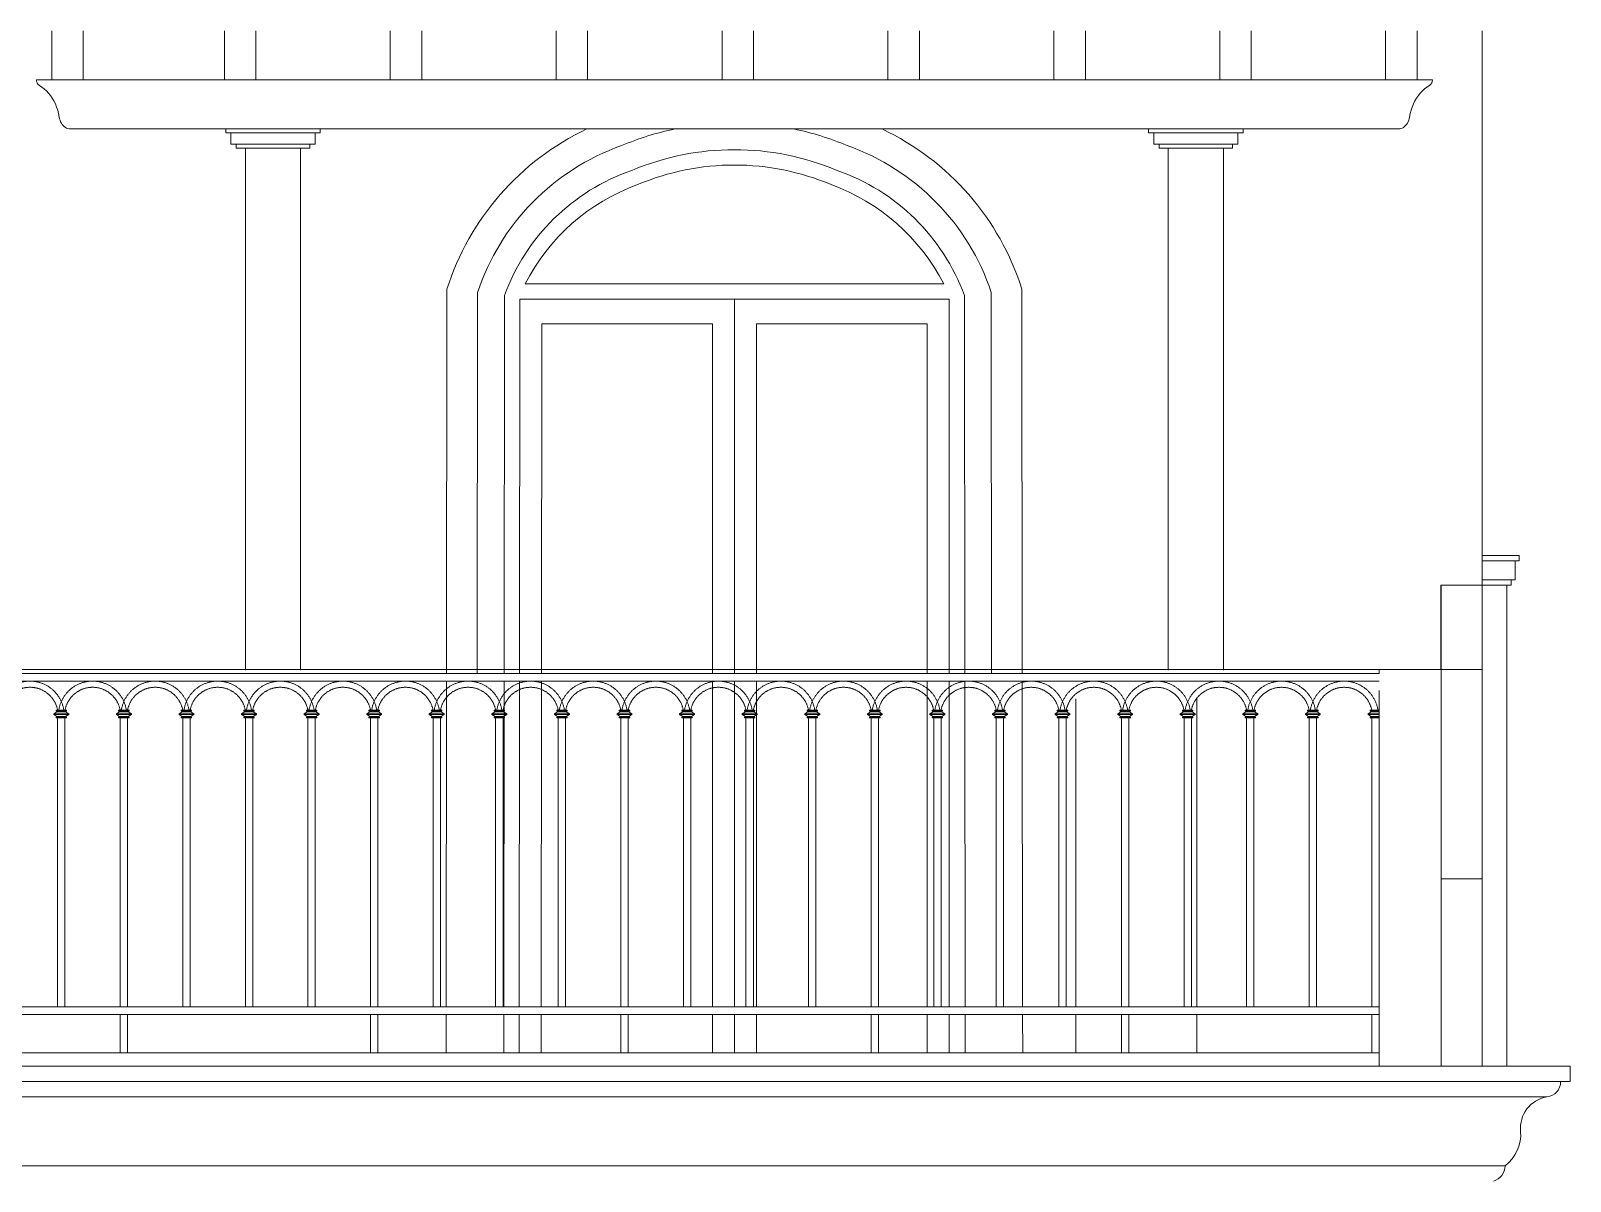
# Model space of a CAD drawing. Header units: millimetres. Extents: x -127141 to 682685, y -1234500 to 49778.
# Drawn here: x 440398 to 444412, y -95516 to -92516 of the extents above; entities that cross this region are included whole.
import ezdxf
from ezdxf.xclip import XClip

# ---------------------------------------------------------------- set-up
doc = ezdxf.new("R2010")
doc.units = ezdxf.units.MM
doc.header["$MEASUREMENT"] = 0
for name, color, linetype, lineweight in [('-DOOR', 137, 'Continuous', 9), ('-HATCH', 8, 'Continuous', 5), ('-LINE1', 7, 'Continuous', 18)]:
    doc.layers.add(name, color=color, linetype=linetype, lineweight=lineweight)

# ---------------------------------------------------------------- blocks, each defined once
blk = doc.blocks.new('lancan')
for p, q in [((-1.1, 988.8), (6547.2, 988.8)), ((-1.1, 968.8), (6547.2, 968.8)), ((0, 883.9), (-9.8, 883.9)), ((-4, 893), (0, 893)), ((-1.6, 891), (0, 891)), ((-1.6, 889), (20.8, 889)), ((0, 893), (19.2, 893)), ((19.2, 891), (0, 891)), ((0, 881.9), (0, 883.9)), ((0, 883.9), (19.2, 883.9)), ((19.2, 893), (23.2, 893)), ((19.2, 891), (20.8, 891)), ((19.2, 883.9), (19.2, 881.9)), ((19.2, 883.9), (29, 883.9)), ((20.8, 889), (20.8, 891)), ((20.8, 891), (23.2, 891)), ((29, 883.9), (20.8, 889)), ((23.2, 891), (23.2, 893)), ((29, 881.9), (29, 883.9)), ((161.6, 889), (153.4, 883.9)), ((153.4, 883.9), (153.4, 881.9)), ((163.2, 883.9), (153.4, 883.9)), ((159.2, 893), (159.2, 891)), ((159.2, 893), (163.2, 893)), ((159.2, 891), (161.6, 891)), ((161.6, 891), (161.6, 889)), ((161.6, 891), (163.2, 891)), ((161.6, 889), (184, 889)), ((163.2, 893), (182.4, 893)), ((182.4, 891), (163.2, 891)), ((163.2, 881.9), (163.2, 883.9)), ((163.2, 883.9), (182.4, 883.9)), ((182.4, 893), (186.4, 893)), ((182.4, 891), (184, 891)), ((182.4, 883.9), (182.4, 881.9)), ((182.4, 883.9), (192.2, 883.9)), ((184, 889), (184, 891)), ((184, 891), (186.4, 891)), ((192.2, 883.9), (184, 889)), ((186.4, 891), (186.4, 893)), ((192.2, 881.9), (192.2, 883.9)), ((324.8, 889), (316.6, 883.9)), ((316.6, 883.9), (316.6, 881.9)), ((326.4, 883.9), (316.6, 883.9)), ((322.4, 893), (322.4, 891)), ((322.4, 893), (326.4, 893)), ((322.4, 891), (324.8, 891)), ((324.8, 891), (324.8, 889)), ((324.8, 891), (326.4, 891)), ((324.8, 889), (347.2, 889)), ((326.4, 893), (345.6, 893)), ((345.6, 891), (326.4, 891)), ((326.4, 881.9), (326.4, 883.9)), ((326.4, 883.9), (345.6, 883.9)), ((345.6, 893), (349.6, 893)), ((345.6, 891), (347.2, 891)), ((345.6, 883.9), (345.6, 881.9)), ((345.6, 883.9), (355.4, 883.9)), ((347.2, 889), (347.2, 891)), ((347.2, 891), (349.6, 891)), ((355.4, 883.9), (347.2, 889)), ((349.6, 891), (349.6, 893)), ((355.4, 881.9), (355.4, 883.9)), ((488, 889), (479.8, 883.9)), ((479.8, 883.9), (479.8, 881.9)), ((489.6, 883.9), (479.8, 883.9)), ((485.6, 893), (485.6, 891)), ((485.6, 893), (489.6, 893)), ((485.6, 891), (488, 891)), ((488, 891), (488, 889)), ((488, 891), (489.6, 891)), ((488, 889), (510.4, 889)), ((489.6, 893), (508.8, 893)), ((508.8, 891), (489.6, 891)), ((489.6, 881.9), (489.6, 883.9)), ((489.6, 883.9), (508.8, 883.9)), ((508.8, 893), (512.8, 893)), ((508.8, 891), (510.4, 891)), ((508.8, 883.9), (508.8, 881.9)), ((508.8, 883.9), (518.6, 883.9)), ((510.4, 889), (510.4, 891)), ((510.4, 891), (512.8, 891)), ((518.6, 883.9), (510.4, 889)), ((512.8, 891), (512.8, 893)), ((518.6, 881.9), (518.6, 883.9)), ((651.2, 889), (643, 884)), ((643, 884), (643, 882)), ((652.8, 884), (643, 884)), ((648.8, 893), (648.8, 891)), ((648.8, 893), (652.8, 893)), ((648.8, 891), (651.2, 891)), ((651.2, 891), (651.2, 889)), ((651.2, 891), (652.8, 891)), ((651.2, 889), (673.6, 889)), ((652.8, 893), (672, 893)), ((672, 891), (652.8, 891)), ((652.8, 882), (652.8, 884)), ((652.8, 884), (672, 884)), ((672, 893), (676, 893)), ((672, 891), (673.6, 891)), ((672, 884), (672, 882)), ((672, 884), (681.8, 884)), ((673.6, 889), (673.6, 891)), ((673.6, 891), (676, 891)), ((681.8, 884), (673.6, 889)), ((676, 891), (676, 893)), ((681.8, 882), (681.8, 884)), ((814.4, 889), (806.2, 884)), ((806.2, 884), (806.2, 882)), ((816, 884), (806.2, 884)), ((812, 893), (812, 891)), ((812, 893), (816, 893)), ((812, 891), (814.4, 891)), ((814.4, 891), (814.4, 889)), ((814.4, 891), (816, 891)), ((814.4, 889), (836.8, 889)), ((816, 893), (835.2, 893)), ((835.2, 891), (816, 891)), ((816, 882), (816, 884)), ((816, 884), (835.2, 884)), ((835.2, 893), (839.2, 893)), ((835.2, 891), (836.8, 891)), ((835.2, 884), (835.2, 882)), ((835.2, 884), (845, 884)), ((836.8, 889), (836.8, 891)), ((836.8, 891), (839.2, 891)), ((845, 884), (836.8, 889)), ((839.2, 891), (839.2, 893)), ((845, 882), (845, 884)), ((977.6, 889), (969.4, 884)), ((969.4, 884), (969.4, 882)), ((979.2, 884), (969.4, 884)), ((975.2, 893), (975.2, 891)), ((975.2, 893), (979.2, 893)), ((975.2, 891), (977.6, 891)), ((977.6, 891), (977.6, 889)), ((977.6, 891), (979.2, 891)), ((977.6, 889), (1000, 889)), ((979.2, 893), (998.4, 893)), ((998.4, 891), (979.2, 891)), ((979.2, 882), (979.2, 884)), ((979.2, 884), (998.4, 884)), ((998.4, 893), (1002.4, 893)), ((998.4, 891), (1000, 891)), ((998.4, 884), (998.4, 882)), ((998.4, 884), (1008.2, 884)), ((1000, 889), (1000, 891)), ((1000, 891), (1002.4, 891)), ((1008.2, 884), (1000, 889)), ((1002.4, 891), (1002.4, 893)), ((1008.2, 882), (1008.2, 884)), ((1140.8, 889), (1132.6, 884)), ((1132.6, 884), (1132.6, 882)), ((1142.4, 884), (1132.6, 884)), ((1138.4, 893), (1138.4, 891)), ((1138.4, 893), (1142.4, 893)), ((1138.4, 891), (1140.8, 891)), ((1140.8, 891), (1140.8, 889)), ((1140.8, 891), (1142.4, 891)), ((1140.8, 889), (1163.2, 889)), ((1142.4, 893), (1161.6, 893)), ((1161.6, 891), (1142.4, 891)), ((1142.4, 882), (1142.4, 884)), ((1142.4, 884), (1161.6, 884)), ((1161.6, 893), (1165.6, 893)), ((1161.6, 891), (1163.2, 891)), ((1161.6, 884), (1161.6, 882)), ((1161.6, 884), (1171.4, 884)), ((1163.2, 889), (1163.2, 891)), ((1163.2, 891), (1165.6, 891)), ((1171.4, 884), (1163.2, 889)), ((1165.6, 891), (1165.6, 893)), ((1171.4, 882), (1171.4, 884)), ((1304, 889), (1295.8, 884)), ((1295.8, 884), (1295.8, 882)), ((1305.6, 884), (1295.8, 884)), ((1301.6, 893), (1301.6, 891)), ((1301.6, 893), (1305.6, 893)), ((1301.6, 891), (1304, 891)), ((1304, 891), (1304, 889)), ((1304, 891), (1305.6, 891)), ((1304, 889), (1326.4, 889)), ((1305.6, 893), (1324.8, 893)), ((1324.8, 891), (1305.6, 891)), ((1305.6, 882), (1305.6, 884)), ((1305.6, 884), (1324.8, 884)), ((1324.8, 893), (1328.8, 893)), ((1324.8, 891), (1326.4, 891)), ((1324.8, 884), (1324.8, 882)), ((1324.8, 884), (1334.6, 884)), ((1326.4, 889), (1326.4, 891)), ((1326.4, 891), (1328.8, 891)), ((1334.6, 884), (1326.4, 889)), ((1328.8, 891), (1328.8, 893)), ((1334.6, 882), (1334.6, 884)), ((1467.2, 889), (1459, 884)), ((1459, 884), (1459, 882)), ((1468.8, 884), (1459, 884)), ((1464.8, 893), (1464.8, 891)), ((1464.8, 893), (1468.8, 893)), ((1464.8, 891), (1467.2, 891)), ((1467.2, 891), (1467.2, 889)), ((1467.2, 891), (1468.8, 891)), ((1467.2, 889), (1489.6, 889)), ((1468.8, 893), (1488, 893)), ((1488, 891), (1468.8, 891)), ((1468.8, 882), (1468.8, 884)), ((1468.8, 884), (1488, 884)), ((1488, 893), (1492, 893)), ((1488, 891), (1489.6, 891)), ((1488, 884), (1488, 882)), ((1488, 884), (1497.8, 884)), ((1489.6, 889), (1489.6, 891)), ((1489.6, 891), (1492, 891)), ((1497.8, 884), (1489.6, 889)), ((1492, 891), (1492, 893)), ((1497.8, 882), (1497.8, 884)), ((1630.4, 889), (1622.2, 884)), ((1622.2, 884), (1622.2, 882)), ((1632, 884), (1622.2, 884)), ((1628, 893), (1628, 891)), ((1628, 893), (1632, 893)), ((1628, 891), (1630.4, 891)), ((1630.4, 891), (1630.4, 889)), ((1630.4, 891), (1632, 891)), ((1630.4, 889), (1652.8, 889)), ((1632, 893), (1651.2, 893)), ((1651.2, 891), (1632, 891)), ((1632, 882), (1632, 884)), ((1632, 884), (1651.2, 884)), ((1651.2, 893), (1655.2, 893)), ((1651.2, 891), (1652.8, 891)), ((1651.2, 884), (1651.2, 882)), ((1651.2, 884), (1661, 884)), ((1652.8, 889), (1652.8, 891)), ((1652.8, 891), (1655.2, 891)), ((1661, 884), (1652.8, 889)), ((1655.2, 891), (1655.2, 893)), ((1661, 882), (1661, 884)), ((1793.6, 889), (1785.4, 884)), ((1785.4, 884), (1785.4, 882)), ((1795.2, 884), (1785.4, 884)), ((1791.2, 893), (1791.2, 891)), ((1791.2, 893), (1795.2, 893)), ((1791.2, 891), (1793.6, 891)), ((1793.6, 891), (1793.6, 889)), ((1793.6, 891), (1795.2, 891)), ((1793.6, 889), (1816, 889)), ((1795.2, 893), (1814.4, 893)), ((1814.4, 891), (1795.2, 891)), ((1795.2, 882), (1795.2, 884)), ((1795.2, 884), (1814.4, 884)), ((1814.4, 893), (1818.4, 893)), ((1814.4, 891), (1816, 891)), ((1814.4, 884), (1814.4, 882)), ((1814.4, 884), (1824.2, 884)), ((1816, 889), (1816, 891)), ((1816, 891), (1818.4, 891)), ((1824.2, 884), (1816, 889)), ((1818.4, 891), (1818.4, 893)), ((1824.2, 882), (1824.2, 884)), ((1956.8, 889), (1948.5, 884)), ((1948.5, 884), (1948.5, 882)), ((1958.4, 884), (1948.5, 884)), ((1954.4, 893), (1954.4, 891)), ((1954.4, 893), (1958.4, 893)), ((1954.4, 891), (1956.8, 891)), ((1956.8, 891), (1956.8, 889)), ((1956.8, 891), (1958.4, 891)), ((1956.8, 889), (1979.2, 889)), ((1958.4, 893), (1977.6, 893)), ((1977.6, 891), (1958.4, 891)), ((1958.4, 882), (1958.4, 884)), ((1958.4, 884), (1977.6, 884)), ((1977.6, 893), (1981.6, 893)), ((1977.6, 891), (1979.2, 891)), ((1977.6, 884), (1977.6, 882)), ((1977.6, 884), (1987.4, 884)), ((1979.2, 889), (1979.2, 891)), ((1979.2, 891), (1981.6, 891)), ((1987.4, 884), (1979.2, 889)), ((1981.6, 891), (1981.6, 893)), ((1987.4, 882), (1987.4, 884)), ((2120, 889), (2111.7, 884)), ((2111.7, 884), (2111.7, 882)), ((2121.6, 884), (2111.7, 884)), ((2117.6, 893), (2117.6, 891)), ((2117.6, 893), (2121.6, 893)), ((2117.6, 891), (2120, 891)), ((2120, 891), (2120, 889)), ((2120, 891), (2121.6, 891)), ((2120, 889), (2142.4, 889)), ((2121.6, 893), (2140.8, 893)), ((2140.8, 891), (2121.6, 891)), ((2121.6, 882), (2121.6, 884)), ((2121.6, 884), (2140.8, 884)), ((2140.8, 893), (2144.8, 893)), ((2140.8, 891), (2142.4, 891)), ((2140.8, 884), (2140.8, 882)), ((2140.8, 884), (2150.6, 884)), ((2142.4, 889), (2142.4, 891)), ((2142.4, 891), (2144.8, 891)), ((2150.6, 884), (2142.4, 889)), ((2144.8, 891), (2144.8, 893)), ((2150.6, 882), (2150.6, 884)), ((2283.2, 889), (2274.9, 884)), ((2274.9, 884), (2274.9, 882)), ((2284.8, 884), (2274.9, 884)), ((2280.8, 893), (2280.8, 891)), ((2280.8, 893), (2284.8, 893)), ((2280.8, 891), (2283.2, 891)), ((2283.2, 891), (2283.2, 889)), ((2283.2, 891), (2284.8, 891)), ((2283.2, 889), (2305.6, 889)), ((2284.8, 893), (2304, 893)), ((2304, 891), (2284.8, 891)), ((2284.8, 882), (2284.8, 884)), ((2284.8, 884), (2304, 884)), ((2304, 893), (2308, 893)), ((2304, 891), (2305.6, 891)), ((2304, 884), (2304, 882)), ((2304, 884), (2313.8, 884)), ((2305.6, 889), (2305.6, 891)), ((2305.6, 891), (2308, 891)), ((2313.8, 884), (2305.6, 889)), ((2308, 891), (2308, 893)), ((2313.8, 882), (2313.8, 884)), ((2446.4, 889), (2438.1, 884)), ((2438.1, 884), (2438.1, 882)), ((2448, 884), (2438.1, 884)), ((2444, 893), (2444, 891)), ((2444, 893), (2448, 893)), ((2444, 891), (2446.4, 891)), ((2446.4, 891), (2446.4, 889)), ((2446.4, 891), (2448, 891)), ((2446.4, 889), (2468.8, 889)), ((2448, 893), (2467.2, 893)), ((2467.2, 891), (2448, 891)), ((2448, 882), (2448, 884)), ((2448, 884), (2467.2, 884)), ((2467.2, 893), (2471.2, 893)), ((2467.2, 891), (2468.8, 891)), ((2467.2, 884), (2467.2, 882)), ((2467.2, 884), (2477, 884)), ((2468.8, 889), (2468.8, 891)), ((2468.8, 891), (2471.2, 891)), ((2477, 884), (2468.8, 889)), ((2471.2, 891), (2471.2, 893)), ((2477, 882), (2477, 884)), ((2609.6, 889), (2601.3, 884)), ((2601.3, 884), (2601.3, 882)), ((2611.2, 884), (2601.3, 884)), ((2607.2, 893), (2607.2, 891)), ((2607.2, 893), (2611.2, 893)), ((2607.2, 891), (2609.6, 891)), ((2609.6, 891), (2609.6, 889)), ((2609.6, 891), (2611.2, 891)), ((2609.6, 889), (2632, 889)), ((2611.2, 893), (2630.4, 893)), ((2630.4, 891), (2611.2, 891)), ((2611.2, 882), (2611.2, 884)), ((2611.2, 884), (2630.4, 884)), ((2630.4, 893), (2634.4, 893)), ((2630.4, 891), (2632, 891)), ((2630.4, 884), (2630.4, 882)), ((2630.4, 884), (2640.2, 884)), ((2632, 889), (2632, 891)), ((2632, 891), (2634.4, 891)), ((2640.2, 884), (2632, 889)), ((2634.4, 891), (2634.4, 893)), ((2640.2, 882), (2640.2, 884)), ((2772.8, 889), (2764.5, 884)), ((2764.5, 884), (2764.5, 882)), ((2774.4, 884), (2764.5, 884)), ((2770.4, 893), (2770.4, 891)), ((2770.4, 893), (2774.4, 893)), ((2770.4, 891), (2772.8, 891)), ((2772.8, 891), (2772.8, 889)), ((2772.8, 891), (2774.4, 891)), ((2772.8, 889), (2795.2, 889)), ((2774.4, 893), (2793.6, 893)), ((2793.6, 891), (2774.4, 891)), ((2774.4, 882), (2774.4, 884)), ((2774.4, 884), (2793.6, 884)), ((2793.6, 893), (2797.6, 893)), ((2793.6, 891), (2795.2, 891)), ((2793.6, 884), (2793.6, 882)), ((2793.6, 884), (2803.4, 884)), ((2795.2, 889), (2795.2, 891)), ((2795.2, 891), (2797.6, 891)), ((2803.4, 884), (2795.2, 889)), ((2797.6, 891), (2797.6, 893)), ((2803.4, 882), (2803.4, 884)), ((2936, 889), (2927.7, 884)), ((2927.7, 884), (2927.7, 882)), ((2937.6, 884), (2927.7, 884)), ((2933.6, 893), (2933.6, 891)), ((2933.6, 893), (2937.6, 893)), ((2933.6, 891), (2936, 891)), ((2936, 891), (2936, 889)), ((2936, 891), (2937.6, 891)), ((2936, 889), (2958.4, 889)), ((2937.6, 893), (2956.8, 893)), ((2956.8, 891), (2937.6, 891)), ((2937.6, 882), (2937.6, 884)), ((2937.6, 884), (2956.8, 884)), ((2956.8, 893), (2960.8, 893)), ((2956.8, 891), (2958.4, 891)), ((2956.8, 884), (2956.8, 882)), ((2956.8, 884), (2966.6, 884)), ((2958.4, 889), (2958.4, 891)), ((2958.4, 891), (2960.8, 891)), ((2966.6, 884), (2958.4, 889)), ((2960.8, 891), (2960.8, 893)), ((2966.6, 882), (2966.6, 884)), ((3099.2, 889), (3090.9, 884)), ((3090.9, 884), (3090.9, 882)), ((3100.8, 884), (3090.9, 884)), ((3096.8, 893), (3096.8, 891)), ((3096.8, 893), (3100.8, 893)), ((3096.8, 891), (3099.2, 891)), ((3099.2, 891), (3099.2, 889)), ((3099.2, 891), (3100.8, 891)), ((3099.2, 889), (3121.6, 889)), ((3100.8, 893), (3120, 893)), ((3120, 891), (3100.8, 891)), ((3100.8, 882), (3100.8, 884)), ((3100.8, 884), (3120, 884)), ((3120, 893), (3124, 893)), ((3120, 891), (3121.6, 891)), ((3120, 884), (3120, 882)), ((3120, 884), (3129.8, 884)), ((3121.6, 889), (3121.6, 891)), ((3121.6, 891), (3124, 891)), ((3129.8, 884), (3121.6, 889)), ((3124, 891), (3124, 893)), ((3129.8, 882), (3129.8, 884)), ((3262.4, 889), (3254.1, 884)), ((3254.1, 884), (3254.1, 882)), ((3264, 884), (3254.1, 884)), ((3260, 893), (3260, 891)), ((3260, 893), (3264, 893)), ((3260, 891), (3262.4, 891)), ((3262.4, 891), (3262.4, 889)), ((3262.4, 891), (3264, 891)), ((3262.4, 889), (3284.8, 889)), ((3264, 893), (3283.2, 893)), ((3283.2, 891), (3264, 891)), ((3264, 882), (3264, 884)), ((3264, 884), (3283.2, 884)), ((3283.2, 893), (3287.2, 893)), ((3283.2, 891), (3284.8, 891)), ((3283.2, 884), (3283.2, 882)), ((3283.2, 884), (3293, 884)), ((3284.8, 889), (3284.8, 891)), ((3284.8, 891), (3287.2, 891)), ((3293, 884), (3284.8, 889)), ((3287.2, 891), (3287.2, 893)), ((3293, 882), (3293, 884)), ((3425.6, 889), (3417.3, 884)), ((3417.3, 884), (3417.3, 882)), ((3427.2, 884), (3417.3, 884)), ((3423.2, 893), (3423.2, 891)), ((3423.2, 893), (3427.2, 893)), ((3423.2, 891), (3425.6, 891)), ((3425.6, 891), (3425.6, 889)), ((3425.6, 891), (3427.2, 891)), ((3425.6, 889), (3448, 889)), ((3427.2, 893), (3446.4, 893)), ((3446.4, 891), (3427.2, 891)), ((3427.2, 882), (3427.2, 884)), ((3427.2, 884), (3446.4, 884)), ((3446.4, 893), (3450.4, 893)), ((3446.4, 891), (3448, 891)), ((3446.4, 884), (3446.4, 882)), ((3446.4, 884), (3456.2, 884)), ((3448, 889), (3448, 891)), ((3448, 891), (3450.4, 891)), ((3456.2, 884), (3448, 889)), ((3450.4, 891), (3450.4, 893)), ((3456.2, 882), (3456.2, 884)), ((0, 881.9), (-9.8, 881.9)), ((-4, 872.9), (0, 872.9)), ((-1.6, 876.9), (20.8, 876.9)), ((-1.6, 874.9), (0, 874.9)), ((0, 881.9), (19.2, 881.9)), ((19.2, 874.9), (0, 874.9)), ((0, 120), (0, 872.9)), ((0, 872.9), (19.2, 872.9)), ((19.2, 881.9), (29, 881.9)), ((19.2, 874.9), (20.8, 874.9)), ((19.2, 872.9), (19.2, 120)), ((19.2, 872.9), (23.2, 872.9)), ((20.8, 876.9), (29, 881.9)), ((20.8, 874.9), (20.8, 876.9)), ((20.8, 874.9), (23.2, 874.9)), ((23.2, 872.9), (23.2, 874.9)), ((153.4, 881.9), (161.6, 876.9)), ((163.2, 881.9), (153.4, 881.9)), ((159.2, 874.9), (159.2, 872.9)), ((159.2, 874.9), (161.6, 874.9)), ((159.2, 872.9), (163.2, 872.9)), ((161.6, 876.9), (161.6, 874.9)), ((161.6, 876.9), (184, 876.9)), ((161.6, 874.9), (163.2, 874.9)), ((163.2, 881.9), (182.4, 881.9)), ((182.4, 874.9), (163.2, 874.9)), ((163.2, 120), (163.2, 872.9)), ((163.2, 872.9), (182.4, 872.9)), ((182.4, 881.9), (192.2, 881.9)), ((182.4, 874.9), (184, 874.9)), ((182.4, 872.9), (182.4, 120)), ((182.4, 872.9), (186.4, 872.9)), ((184, 876.9), (192.2, 881.9)), ((184, 874.9), (184, 876.9)), ((184, 874.9), (186.4, 874.9)), ((186.4, 872.9), (186.4, 874.9)), ((316.6, 881.9), (324.8, 876.9)), ((326.4, 881.9), (316.6, 881.9)), ((322.4, 874.9), (322.4, 872.9)), ((322.4, 874.9), (324.8, 874.9)), ((322.4, 872.9), (326.4, 872.9)), ((324.8, 876.9), (324.8, 874.9)), ((324.8, 876.9), (347.2, 876.9)), ((324.8, 874.9), (326.4, 874.9)), ((326.4, 881.9), (345.6, 881.9)), ((345.6, 874.9), (326.4, 874.9)), ((326.4, 120), (326.4, 872.9)), ((326.4, 872.9), (345.6, 872.9)), ((345.6, 881.9), (355.4, 881.9)), ((345.6, 874.9), (347.2, 874.9)), ((345.6, 872.9), (345.6, 120)), ((345.6, 872.9), (349.6, 872.9)), ((347.2, 876.9), (355.4, 881.9)), ((347.2, 874.9), (347.2, 876.9)), ((347.2, 874.9), (349.6, 874.9)), ((349.6, 872.9), (349.6, 874.9)), ((479.8, 881.9), (488, 876.9)), ((489.6, 881.9), (479.8, 881.9)), ((485.6, 874.9), (485.6, 872.9)), ((485.6, 874.9), (488, 874.9)), ((485.6, 872.9), (489.6, 872.9)), ((488, 876.9), (488, 874.9)), ((488, 876.9), (510.4, 876.9)), ((488, 874.9), (489.6, 874.9)), ((489.6, 881.9), (508.8, 881.9)), ((508.8, 874.9), (489.6, 874.9)), ((489.6, 120), (489.6, 872.9)), ((489.6, 872.9), (508.8, 872.9)), ((508.8, 881.9), (518.6, 881.9)), ((508.8, 874.9), (510.4, 874.9)), ((508.8, 872.9), (508.8, 120)), ((508.8, 872.9), (512.8, 872.9)), ((510.4, 876.9), (518.6, 881.9)), ((510.4, 874.9), (510.4, 876.9)), ((510.4, 874.9), (512.8, 874.9)), ((512.8, 872.9), (512.8, 874.9)), ((643, 882), (651.2, 876.9)), ((652.8, 882), (643, 882)), ((648.8, 874.9), (648.8, 872.9)), ((648.8, 874.9), (651.2, 874.9)), ((648.8, 872.9), (652.8, 872.9)), ((651.2, 876.9), (651.2, 874.9)), ((651.2, 876.9), (673.6, 876.9)), ((651.2, 874.9), (652.8, 874.9)), ((652.8, 882), (672, 882)), ((672, 874.9), (652.8, 874.9)), ((652.8, 120), (652.8, 872.9)), ((652.8, 872.9), (672, 872.9)), ((672, 882), (681.8, 882)), ((672, 874.9), (673.6, 874.9)), ((672, 872.9), (672, 120)), ((672, 872.9), (676, 872.9)), ((673.6, 876.9), (681.8, 882)), ((673.6, 874.9), (673.6, 876.9)), ((673.6, 874.9), (676, 874.9)), ((676, 872.9), (676, 874.9)), ((806.2, 882), (814.4, 876.9)), ((816, 882), (806.2, 882)), ((812, 874.9), (812, 872.9)), ((812, 874.9), (814.4, 874.9)), ((812, 872.9), (816, 872.9)), ((814.4, 876.9), (814.4, 874.9)), ((814.4, 876.9), (836.8, 876.9)), ((814.4, 874.9), (816, 874.9)), ((816, 882), (835.2, 882)), ((835.2, 874.9), (816, 874.9)), ((816, 120), (816, 872.9)), ((816, 872.9), (835.2, 872.9)), ((835.2, 882), (845, 882)), ((835.2, 874.9), (836.8, 874.9)), ((835.2, 872.9), (835.2, 120)), ((835.2, 872.9), (839.2, 872.9)), ((836.8, 876.9), (845, 882)), ((836.8, 874.9), (836.8, 876.9)), ((836.8, 874.9), (839.2, 874.9)), ((839.2, 872.9), (839.2, 874.9)), ((969.4, 882), (977.6, 876.9)), ((979.2, 882), (969.4, 882)), ((975.2, 874.9), (975.2, 872.9)), ((975.2, 874.9), (977.6, 874.9)), ((975.2, 872.9), (979.2, 872.9)), ((977.6, 876.9), (977.6, 874.9)), ((977.6, 876.9), (1000, 876.9)), ((977.6, 874.9), (979.2, 874.9)), ((979.2, 882), (998.4, 882)), ((998.4, 874.9), (979.2, 874.9)), ((979.2, 120), (979.2, 872.9)), ((979.2, 872.9), (998.4, 872.9)), ((998.4, 882), (1008.2, 882)), ((998.4, 874.9), (1000, 874.9)), ((998.4, 872.9), (998.4, 120)), ((998.4, 872.9), (1002.4, 872.9)), ((1000, 876.9), (1008.2, 882)), ((1000, 874.9), (1000, 876.9)), ((1000, 874.9), (1002.4, 874.9)), ((1002.4, 872.9), (1002.4, 874.9)), ((1132.6, 882), (1140.8, 876.9)), ((1142.4, 882), (1132.6, 882)), ((1138.4, 874.9), (1138.4, 872.9)), ((1138.4, 874.9), (1140.8, 874.9)), ((1138.4, 872.9), (1142.4, 872.9)), ((1140.8, 876.9), (1140.8, 874.9)), ((1140.8, 876.9), (1163.2, 876.9)), ((1140.8, 874.9), (1142.4, 874.9)), ((1142.4, 882), (1161.6, 882)), ((1161.6, 874.9), (1142.4, 874.9)), ((1142.4, 120), (1142.4, 872.9)), ((1142.4, 872.9), (1161.6, 872.9)), ((1161.6, 882), (1171.4, 882)), ((1161.6, 874.9), (1163.2, 874.9)), ((1161.6, 872.9), (1161.6, 120)), ((1161.6, 872.9), (1165.6, 872.9)), ((1163.2, 876.9), (1171.4, 882)), ((1163.2, 874.9), (1163.2, 876.9)), ((1163.2, 874.9), (1165.6, 874.9)), ((1165.6, 872.9), (1165.6, 874.9)), ((1295.8, 882), (1304, 876.9)), ((1305.6, 882), (1295.8, 882)), ((1301.6, 874.9), (1301.6, 872.9)), ((1301.6, 874.9), (1304, 874.9)), ((1301.6, 872.9), (1305.6, 872.9)), ((1304, 876.9), (1304, 874.9)), ((1304, 876.9), (1326.4, 876.9)), ((1304, 874.9), (1305.6, 874.9)), ((1305.6, 882), (1324.8, 882)), ((1324.8, 874.9), (1305.6, 874.9)), ((1305.6, 120), (1305.6, 872.9)), ((1305.6, 872.9), (1324.8, 872.9)), ((1324.8, 882), (1334.6, 882)), ((1324.8, 874.9), (1326.4, 874.9)), ((1324.8, 872.9), (1324.8, 120)), ((1324.8, 872.9), (1328.8, 872.9)), ((1326.4, 876.9), (1334.6, 882)), ((1326.4, 874.9), (1326.4, 876.9)), ((1326.4, 874.9), (1328.8, 874.9)), ((1328.8, 872.9), (1328.8, 874.9)), ((1459, 882), (1467.2, 876.9)), ((1468.8, 882), (1459, 882)), ((1464.8, 874.9), (1464.8, 872.9)), ((1464.8, 874.9), (1467.2, 874.9)), ((1464.8, 872.9), (1468.8, 872.9)), ((1467.2, 876.9), (1467.2, 874.9)), ((1467.2, 876.9), (1489.6, 876.9)), ((1467.2, 874.9), (1468.8, 874.9)), ((1468.8, 882), (1488, 882)), ((1488, 874.9), (1468.8, 874.9)), ((1468.8, 120), (1468.8, 872.9)), ((1468.8, 872.9), (1488, 872.9)), ((1488, 882), (1497.8, 882)), ((1488, 874.9), (1489.6, 874.9)), ((1488, 872.9), (1488, 120)), ((1488, 872.9), (1492, 872.9)), ((1489.6, 876.9), (1497.8, 882)), ((1489.6, 874.9), (1489.6, 876.9)), ((1489.6, 874.9), (1492, 874.9)), ((1492, 872.9), (1492, 874.9)), ((1622.2, 882), (1630.4, 876.9)), ((1632, 882), (1622.2, 882)), ((1628, 874.9), (1628, 872.9)), ((1628, 874.9), (1630.4, 874.9)), ((1628, 872.9), (1632, 872.9)), ((1630.4, 876.9), (1630.4, 874.9)), ((1630.4, 876.9), (1652.8, 876.9)), ((1630.4, 874.9), (1632, 874.9)), ((1632, 882), (1651.2, 882)), ((1651.2, 874.9), (1632, 874.9)), ((1632, 120), (1632, 872.9)), ((1632, 872.9), (1651.2, 872.9)), ((1651.2, 882), (1661, 882)), ((1651.2, 874.9), (1652.8, 874.9)), ((1651.2, 872.9), (1651.2, 120)), ((1651.2, 872.9), (1655.2, 872.9)), ((1652.8, 876.9), (1661, 882)), ((1652.8, 874.9), (1652.8, 876.9)), ((1652.8, 874.9), (1655.2, 874.9)), ((1655.2, 872.9), (1655.2, 874.9)), ((1785.4, 882), (1793.6, 876.9)), ((1795.2, 882), (1785.4, 882)), ((1791.2, 874.9), (1791.2, 872.9)), ((1791.2, 874.9), (1793.6, 874.9)), ((1791.2, 872.9), (1795.2, 872.9)), ((1793.6, 876.9), (1793.6, 874.9)), ((1793.6, 876.9), (1816, 876.9)), ((1793.6, 874.9), (1795.2, 874.9)), ((1795.2, 882), (1814.4, 882)), ((1814.4, 874.9), (1795.2, 874.9)), ((1795.2, 120), (1795.2, 872.9)), ((1795.2, 872.9), (1814.4, 872.9)), ((1814.4, 882), (1824.2, 882)), ((1814.4, 874.9), (1816, 874.9)), ((1814.4, 872.9), (1814.4, 120)), ((1814.4, 872.9), (1818.4, 872.9)), ((1816, 876.9), (1824.2, 882)), ((1816, 874.9), (1816, 876.9)), ((1816, 874.9), (1818.4, 874.9)), ((1818.4, 872.9), (1818.4, 874.9)), ((1948.5, 882), (1956.8, 876.9)), ((1958.4, 882), (1948.5, 882)), ((1954.4, 874.9), (1954.4, 872.9)), ((1954.4, 874.9), (1956.8, 874.9)), ((1954.4, 872.9), (1958.4, 872.9)), ((1956.8, 876.9), (1956.8, 874.9)), ((1956.8, 876.9), (1979.2, 876.9)), ((1956.8, 874.9), (1958.4, 874.9)), ((1958.4, 882), (1977.6, 882)), ((1977.6, 874.9), (1958.4, 874.9)), ((1958.4, 120), (1958.4, 872.9)), ((1958.4, 872.9), (1977.6, 872.9)), ((1977.6, 882), (1987.4, 882)), ((1977.6, 874.9), (1979.2, 874.9)), ((1977.6, 872.9), (1977.6, 120)), ((1977.6, 872.9), (1981.6, 872.9)), ((1979.2, 876.9), (1987.4, 882)), ((1979.2, 874.9), (1979.2, 876.9)), ((1979.2, 874.9), (1981.6, 874.9)), ((1981.6, 872.9), (1981.6, 874.9)), ((2111.7, 882), (2120, 876.9)), ((2121.6, 882), (2111.7, 882)), ((2117.6, 874.9), (2117.6, 872.9)), ((2117.6, 874.9), (2120, 874.9)), ((2117.6, 872.9), (2121.6, 872.9)), ((2120, 876.9), (2120, 874.9)), ((2120, 876.9), (2142.4, 876.9)), ((2120, 874.9), (2121.6, 874.9)), ((2121.6, 882), (2140.8, 882)), ((2140.8, 874.9), (2121.6, 874.9)), ((2121.6, 120), (2121.6, 872.9)), ((2121.6, 872.9), (2140.8, 872.9)), ((2140.8, 882), (2150.6, 882)), ((2140.8, 874.9), (2142.4, 874.9)), ((2140.8, 872.9), (2140.8, 120)), ((2140.8, 872.9), (2144.8, 872.9)), ((2142.4, 876.9), (2150.6, 882)), ((2142.4, 874.9), (2142.4, 876.9)), ((2142.4, 874.9), (2144.8, 874.9)), ((2144.8, 872.9), (2144.8, 874.9)), ((2274.9, 882), (2283.2, 876.9)), ((2284.8, 882), (2274.9, 882)), ((2280.8, 874.9), (2280.8, 872.9)), ((2280.8, 874.9), (2283.2, 874.9)), ((2280.8, 872.9), (2284.8, 872.9)), ((2283.2, 876.9), (2283.2, 874.9)), ((2283.2, 876.9), (2305.6, 876.9)), ((2283.2, 874.9), (2284.8, 874.9)), ((2284.8, 882), (2304, 882)), ((2304, 874.9), (2284.8, 874.9)), ((2284.8, 120), (2284.8, 872.9)), ((2284.8, 872.9), (2304, 872.9)), ((2304, 882), (2313.8, 882)), ((2304, 874.9), (2305.6, 874.9)), ((2304, 872.9), (2304, 120)), ((2304, 872.9), (2308, 872.9)), ((2305.6, 876.9), (2313.8, 882)), ((2305.6, 874.9), (2305.6, 876.9)), ((2305.6, 874.9), (2308, 874.9)), ((2308, 872.9), (2308, 874.9)), ((2438.1, 882), (2446.4, 876.9)), ((2448, 882), (2438.1, 882)), ((2444, 874.9), (2444, 872.9)), ((2444, 874.9), (2446.4, 874.9)), ((2444, 872.9), (2448, 872.9)), ((2446.4, 876.9), (2446.4, 874.9)), ((2446.4, 876.9), (2468.8, 876.9)), ((2446.4, 874.9), (2448, 874.9)), ((2448, 882), (2467.2, 882)), ((2467.2, 874.9), (2448, 874.9)), ((2448, 120), (2448, 872.9)), ((2448, 872.9), (2467.2, 872.9)), ((2467.2, 882), (2477, 882)), ((2467.2, 874.9), (2468.8, 874.9)), ((2467.2, 872.9), (2467.2, 120)), ((2467.2, 872.9), (2471.2, 872.9)), ((2468.8, 876.9), (2477, 882)), ((2468.8, 874.9), (2468.8, 876.9)), ((2468.8, 874.9), (2471.2, 874.9)), ((2471.2, 872.9), (2471.2, 874.9)), ((2601.3, 882), (2609.6, 876.9)), ((2611.2, 882), (2601.3, 882)), ((2607.2, 874.9), (2607.2, 872.9)), ((2607.2, 874.9), (2609.6, 874.9)), ((2607.2, 872.9), (2611.2, 872.9)), ((2609.6, 876.9), (2609.6, 874.9)), ((2609.6, 876.9), (2632, 876.9)), ((2609.6, 874.9), (2611.2, 874.9)), ((2611.2, 882), (2630.4, 882)), ((2630.4, 874.9), (2611.2, 874.9)), ((2611.2, 120), (2611.2, 872.9)), ((2611.2, 872.9), (2630.4, 872.9)), ((2630.4, 882), (2640.2, 882)), ((2630.4, 874.9), (2632, 874.9)), ((2630.4, 872.9), (2630.4, 120)), ((2630.4, 872.9), (2634.4, 872.9)), ((2632, 876.9), (2640.2, 882)), ((2632, 874.9), (2632, 876.9)), ((2632, 874.9), (2634.4, 874.9)), ((2634.4, 872.9), (2634.4, 874.9)), ((2764.5, 882), (2772.8, 876.9)), ((2774.4, 882), (2764.5, 882)), ((2770.4, 874.9), (2770.4, 872.9)), ((2770.4, 874.9), (2772.8, 874.9)), ((2770.4, 872.9), (2774.4, 872.9)), ((2772.8, 876.9), (2772.8, 874.9)), ((2772.8, 876.9), (2795.2, 876.9)), ((2772.8, 874.9), (2774.4, 874.9)), ((2774.4, 882), (2793.6, 882)), ((2793.6, 874.9), (2774.4, 874.9)), ((2774.4, 120), (2774.4, 872.9)), ((2774.4, 872.9), (2793.6, 872.9)), ((2793.6, 882), (2803.4, 882)), ((2793.6, 874.9), (2795.2, 874.9)), ((2793.6, 872.9), (2793.6, 120)), ((2793.6, 872.9), (2797.6, 872.9)), ((2795.2, 876.9), (2803.4, 882)), ((2795.2, 874.9), (2795.2, 876.9)), ((2795.2, 874.9), (2797.6, 874.9)), ((2797.6, 872.9), (2797.6, 874.9)), ((2927.7, 882), (2936, 876.9)), ((2937.6, 882), (2927.7, 882)), ((2933.6, 874.9), (2933.6, 872.9)), ((2933.6, 874.9), (2936, 874.9)), ((2933.6, 872.9), (2937.6, 872.9)), ((2936, 876.9), (2936, 874.9)), ((2936, 876.9), (2958.4, 876.9)), ((2936, 874.9), (2937.6, 874.9)), ((2937.6, 882), (2956.8, 882)), ((2956.8, 874.9), (2937.6, 874.9)), ((2937.6, 120), (2937.6, 872.9)), ((2937.6, 872.9), (2956.8, 872.9)), ((2956.8, 882), (2966.6, 882)), ((2956.8, 874.9), (2958.4, 874.9)), ((2956.8, 872.9), (2956.8, 120)), ((2956.8, 872.9), (2960.8, 872.9)), ((2958.4, 876.9), (2966.6, 882)), ((2958.4, 874.9), (2958.4, 876.9)), ((2958.4, 874.9), (2960.8, 874.9)), ((2960.8, 872.9), (2960.8, 874.9)), ((3090.9, 882), (3099.2, 876.9)), ((3100.8, 882), (3090.9, 882)), ((3096.8, 874.9), (3096.8, 872.9)), ((3096.8, 874.9), (3099.2, 874.9)), ((3096.8, 872.9), (3100.8, 872.9)), ((3099.2, 876.9), (3099.2, 874.9)), ((3099.2, 876.9), (3121.6, 876.9)), ((3099.2, 874.9), (3100.8, 874.9)), ((3100.8, 882), (3120, 882)), ((3120, 874.9), (3100.8, 874.9)), ((3100.8, 120), (3100.8, 872.9)), ((3100.8, 872.9), (3120, 872.9)), ((3120, 882), (3129.8, 882)), ((3120, 874.9), (3121.6, 874.9)), ((3120, 872.9), (3120, 120)), ((3120, 872.9), (3124, 872.9)), ((3121.6, 876.9), (3129.8, 882)), ((3121.6, 874.9), (3121.6, 876.9)), ((3121.6, 874.9), (3124, 874.9)), ((3124, 872.9), (3124, 874.9)), ((3254.1, 882), (3262.4, 876.9)), ((3264, 882), (3254.1, 882)), ((3260, 874.9), (3260, 872.9)), ((3260, 874.9), (3262.4, 874.9)), ((3260, 872.9), (3264, 872.9)), ((3262.4, 876.9), (3262.4, 874.9)), ((3262.4, 876.9), (3284.8, 876.9)), ((3262.4, 874.9), (3264, 874.9)), ((3264, 882), (3283.2, 882)), ((3283.2, 874.9), (3264, 874.9)), ((3264, 120), (3264, 872.9)), ((3264, 872.9), (3283.2, 872.9)), ((3283.2, 882), (3293, 882)), ((3283.2, 874.9), (3284.8, 874.9)), ((3283.2, 872.9), (3283.2, 120)), ((3283.2, 872.9), (3287.2, 872.9)), ((3284.8, 876.9), (3293, 882)), ((3284.8, 874.9), (3284.8, 876.9)), ((3284.8, 874.9), (3287.2, 874.9)), ((3287.2, 872.9), (3287.2, 874.9)), ((3417.3, 882), (3425.6, 876.9)), ((3427.2, 882), (3417.3, 882)), ((3423.2, 874.9), (3423.2, 872.9)), ((3423.2, 874.9), (3425.6, 874.9)), ((3423.2, 872.9), (3427.2, 872.9)), ((3425.6, 876.9), (3425.6, 874.9)), ((3425.6, 876.9), (3448, 876.9)), ((3425.6, 874.9), (3427.2, 874.9)), ((3427.2, 882), (3446.4, 882)), ((3446.4, 874.9), (3427.2, 874.9)), ((3427.2, 120), (3427.2, 872.9)), ((3427.2, 872.9), (3446.4, 872.9)), ((3446.4, 882), (3456.2, 882)), ((3446.4, 874.9), (3448, 874.9)), ((3446.4, 872.9), (3446.4, 120)), ((3446.4, 872.9), (3450.4, 872.9)), ((3448, 876.9), (3456.2, 882)), ((3448, 874.9), (3448, 876.9)), ((3448, 874.9), (3450.4, 874.9)), ((3450.4, 872.9), (3450.4, 874.9)), ((-1.1, 120), (6547.2, 120)), ((-1.1, 100), (6547.2, 100)), ((-1.1, 0), (6547.2, 0))]:
    blk.add_line(p, q)
for points in [[(19.2, 100), (0, 100), (0, 0), (19.2, 0)], [(672, 100), (652.8, 100), (652.8, 0), (672, 0)], [(1324.8, 100), (1305.6, 100), (1305.6, 0), (1324.8, 0)], [(1977.6, 100), (1958.4, 100), (1958.4, 0), (1977.6, 0)], [(2630.4, 100), (2611.2, 100), (2611.2, 0), (2630.4, 0)], [(3283.2, 100), (3264, 100), (3264, 0), (3283.2, 0)]]:
    blk.add_lwpolyline(points, close=True)
for centre, radius, start, end in [((91.2, 879.7), 89.2, 8.5304, 171.4696), ((254.4, 879.7), 89.2, 8.5304, 171.4696), ((417.6, 879.7), 89.2, 8.5304, 171.4696), ((580.8, 879.7), 89.2, 8.5304, 171.4696), ((744, 879.7), 89.2, 8.5304, 171.4696), ((907.2, 879.7), 89.2, 8.5304, 171.4696), ((1070.4, 879.7), 89.2, 8.5304, 171.4696), ((1233.6, 879.7), 89.2, 8.5304, 171.4696), ((1396.8, 879.8), 89.2, 8.5304, 171.4696), ((1560, 879.8), 89.2, 8.5304, 171.4696), ((1723.2, 879.8), 89.2, 8.5304, 171.4696), ((1886.4, 879.8), 89.2, 8.5304, 171.4696), ((2049.6, 879.8), 89.2, 8.5304, 171.4696), ((2212.8, 879.8), 89.2, 8.5304, 171.4696), ((2376, 879.8), 89.2, 8.5304, 171.4696), ((2539.2, 879.8), 89.2, 8.5304, 171.4696), ((2702.4, 879.8), 89.2, 8.5304, 171.4696), ((2865.6, 879.8), 89.2, 8.5304, 171.4696), ((3028.8, 879.8), 89.2, 8.5304, 171.4696), ((3192, 879.8), 89.2, 8.5304, 171.4696), ((3355.2, 879.8), 89.2, 8.5304, 171.4696), ((3518.4, 879.8), 89.2, 8.5304, 171.4696), ((91.2, 879.7), 73.2, 10.4137, 169.5863), ((254.4, 879.7), 73.2, 10.4137, 169.5863), ((417.6, 879.7), 73.2, 10.4137, 169.5863), ((580.8, 879.7), 73.2, 10.4137, 169.5863), ((744, 879.7), 73.2, 10.4137, 169.5863), ((907.2, 879.7), 73.2, 10.4137, 169.5863), ((1070.4, 879.7), 73.2, 10.4137, 169.5863), ((1233.6, 879.7), 73.2, 10.4137, 169.5863), ((1396.8, 879.8), 73.2, 10.4137, 169.5863), ((1560, 879.8), 73.2, 10.4137, 169.5863), ((1723.2, 879.8), 73.2, 10.4137, 169.5863), ((1886.4, 879.8), 73.2, 10.4137, 169.5863), ((2049.6, 879.8), 73.2, 10.4137, 169.5863), ((2212.8, 879.8), 73.2, 10.4137, 169.5863), ((2376, 879.8), 73.2, 10.4137, 169.5863), ((2539.2, 879.8), 73.2, 10.4137, 169.5863), ((2702.4, 879.8), 73.2, 10.4137, 169.5863), ((2865.6, 879.8), 73.2, 10.4137, 169.5863), ((3028.8, 879.8), 73.2, 10.4137, 169.5863), ((3192, 879.8), 73.2, 10.4137, 169.5863), ((3355.2, 879.8), 73.2, 10.4137, 169.5863), ((3518.4, 879.8), 73.2, 10.4137, 169.5863)]:
    blk.add_arc(centre, radius, start, end)

msp = doc.modelspace()

# ---------------------------------------------------------------- linework, layer by layer
at = {"layer": '-DOOR', "lineweight": 9}
for p, q in [((441672.9, -93216.3), (442792.8, -93216.3)), ((442232.8, -94192.3), (442232.8, -93216.3)), ((442175.5, -93280.2), (442175.5, -94192.3)), ((442290, -93280.2), (442290, -94192.3)), ((442175.5, -94212.3), (442175.5, -95061.1)), ((442232.8, -95061.1), (442232.8, -94212.3)), ((442290, -94212.3), (442290, -95061.1)), ((442175.5, -95081.1), (442175.5, -95181.1)), ((442232.8, -95181.1), (442232.8, -95081.1)), ((442290, -95081.1), (442290, -95181.1))]:
    msp.add_line(p, q, dxfattribs=at)
msp.add_lwpolyline([(441980.4, -92917.3, -0.202486), (442485.1, -92917.3, -0.189258), (442778.7, -93176.3), (441686.8, -93176.3, -0.189258)], format="xyb", close=True, dxfattribs=at)
for points in [[(441672.9, -93216.3), (441672, -94192.3)], [(442792.8, -94192.3), (442792.8, -93216.3)], [(442175.5, -93280.2), (441730.1, -93280.2), (441729.3, -94192.3)], [(442735.5, -94192.3), (442735.5, -93280.2), (442290, -93280.2)], [(441672, -94212.3), (441671.2, -95061.1)], [(441729.3, -94212.3), (441728.5, -95061.1)], [(442735.5, -95061.1), (442735.5, -94212.3)], [(442792.8, -95061.1), (442792.8, -94212.3)], [(441671.2, -95081.1), (441671.1, -95181.1)], [(441728.5, -95081.1), (441728.4, -95181.1)], [(442735.5, -95181.1), (442735.5, -95081.1)], [(442792.8, -95181.1), (442792.8, -95081.1)]]:
    msp.add_lwpolyline(points, dxfattribs=at)
at = {"layer": '-HATCH'}
for p, q in [((444412.4, -95256.1), (437182.7, -95256.2)), ((437182.7, -95476.2), (444242.4, -95476.1))]:
    msp.add_line(p, q, dxfattribs=at)
for points in [[(441562, -94192.4), (441562.9, -93198.8, -0.232172), (441938.7, -92815.5, -0.048122), (442077.8, -92772.2, -0.023155)], [(442387.8, -92772.2, -0.048122), (442526.9, -92815.5, -0.232172), (442902.6, -93198.8), (442903.5, -94192.4)]]:
    msp.add_lwpolyline(points, format="xyb", dxfattribs=at)
msp.add_lwpolyline([(444351.6, -95296.1), (437182.7, -95296.2)], dxfattribs=at)
at = {"layer": '-LINE1', "lineweight": 20}
for p, q in [((440452.3, -92644.2), (440452.3, -92516.2)), ((440534.4, -92644.2), (440534.4, -92516.2)), ((440902.6, -92644.2), (440902.6, -92516.2)), ((440984.7, -92644.2), (440984.7, -92516.2)), ((441335.2, -92644.2), (441335.2, -92516.2)), ((441417.4, -92644.2), (441417.4, -92516.2)), ((441767.9, -92644.2), (441767.9, -92516.2)), ((441850, -92644.2), (441850, -92516.2)), ((442200.5, -92644.2), (442200.5, -92516.2)), ((442282.7, -92644.2), (442282.7, -92516.2)), ((442633.2, -92644.2), (442633.2, -92516.2)), ((442715.3, -92644.2), (442715.3, -92516.2)), ((443065.8, -92644.2), (443065.8, -92516.2)), ((443148, -92644.2), (443148, -92516.2)), ((443498.5, -92644.2), (443498.5, -92516.2)), ((443580.6, -92644.2), (443580.6, -92516.2)), ((443931.1, -92644.2), (443931.1, -92516.2)), ((444013.3, -92644.2), (444013.3, -92516.2)), ((444182.8, -95216.2), (444182.8, -92516.2)), ((440412.5, -92645.7), (440412.8, -92647.3)), ((440412.8, -92647.3), (440413.1, -92648.8)), ((440413.1, -92648.8), (440413.6, -92650.3)), ((440413.6, -92650.3), (440414.1, -92651.7)), ((440414.1, -92651.7), (440414.8, -92653)), ((440414.8, -92653), (440415.5, -92654.2)), ((440415.5, -92654.2), (440416.3, -92655.4)), ((440416.3, -92655.4), (440417.2, -92656.4)), ((440417.2, -92656.4), (440418.2, -92657.4)), ((440418.2, -92657.4), (440419.2, -92658.2)), ((440419.2, -92658.2), (440420.3, -92658.9)), ((444046.3, -92658.2), (444045.2, -92658.9)), ((444047.4, -92657.4), (444046.3, -92658.2)), ((444048.3, -92656.4), (444047.4, -92657.4)), ((444049.2, -92655.4), (444048.3, -92656.4)), ((444050, -92654.2), (444049.2, -92655.4)), ((444050.8, -92653), (444050, -92654.2)), ((444051.4, -92651.7), (444050.8, -92653)), ((444052, -92650.3), (444051.4, -92651.7)), ((444052.4, -92648.8), (444052, -92650.3)), ((444052.8, -92647.3), (444052.4, -92648.8)), ((444053, -92645.7), (444052.8, -92647.3)), ((444053.1, -92644.2), (444053, -92645.7)), ((440420.3, -92658.9), (440426.7, -92662.8)), ((440426.7, -92662.8), (440432.8, -92667.4)), ((440432.8, -92667.4), (440438.6, -92672.7)), ((440438.6, -92672.7), (440444.1, -92678.5)), ((440444.1, -92678.5), (440449.2, -92684.9)), ((440449.2, -92684.9), (440453.9, -92691.8)), ((440453.9, -92691.8), (440458.1, -92699.1)), ((444011.7, -92691.8), (444007.4, -92699.1)), ((444016.4, -92684.9), (444011.7, -92691.8)), ((444021.4, -92678.5), (444016.4, -92684.9)), ((444026.9, -92672.7), (444021.4, -92678.5)), ((444032.7, -92667.4), (444026.9, -92672.7)), ((444038.8, -92662.8), (444032.7, -92667.4)), ((444045.2, -92658.9), (444038.8, -92662.8)), ((440458.1, -92699.1), (440461.9, -92706.9)), ((440461.9, -92706.9), (440465.2, -92715)), ((440465.2, -92715), (440468, -92723.5)), ((440468, -92723.5), (440470.2, -92732.2)), ((440470.2, -92732.2), (440471.9, -92741.2)), ((443995.3, -92732.2), (443993.6, -92741.2)), ((443997.6, -92723.5), (443995.3, -92732.2)), ((444000.4, -92715), (443997.6, -92723.5)), ((444003.6, -92706.9), (444000.4, -92715)), ((444007.4, -92699.1), (444003.6, -92706.9)), ((440471.9, -92741.2), (440472.8, -92745.4)), ((440472.8, -92745.4), (440474, -92749.5)), ((440474, -92749.5), (440475.6, -92753.5)), ((440475.6, -92753.5), (440477.5, -92757.1)), ((440477.5, -92757.1), (440479.8, -92760.4)), ((440479.8, -92760.4), (440482.3, -92763.4)), ((440482.3, -92763.4), (440485, -92766)), ((440485, -92766), (440488, -92768.2)), ((440488, -92768.2), (440491.1, -92769.9)), ((440491.1, -92769.9), (440494.4, -92771.2)), ((440494.4, -92771.2), (440497.7, -92771.9)), ((440497.7, -92771.9), (440501.1, -92772.2)), ((443964.4, -92772.2), (440501.2, -92772.2)), ((440906.2, -92772.2), (440906.2, -92782.2)), ((441152.7, -92772.2), (440906.2, -92772.2)), ((441152.7, -92772.2), (441152.7, -92782.2)), ((443312.8, -92772.2), (443559.3, -92772.2)), ((443312.8, -92772.2), (443312.8, -92782.2)), ((443559.3, -92772.2), (443559.3, -92782.2)), ((443967.8, -92771.9), (443964.4, -92772.2)), ((443971.1, -92771.2), (443967.8, -92771.9)), ((443974.4, -92769.9), (443971.1, -92771.2)), ((443977.5, -92768.2), (443974.4, -92769.9)), ((443980.5, -92766), (443977.5, -92768.2)), ((443983.3, -92763.4), (443980.5, -92766)), ((443985.8, -92760.4), (443983.3, -92763.4)), ((443988, -92757.1), (443985.8, -92760.4)), ((443989.9, -92753.5), (443988, -92757.1)), ((443991.5, -92749.5), (443989.9, -92753.5)), ((443992.8, -92745.4), (443991.5, -92749.5)), ((443993.6, -92741.2), (443992.8, -92745.4)), ((440906.2, -92782.2), (440919.9, -92782.2)), ((440919.9, -92782.2), (440919.9, -92812.2)), ((440919.9, -92782.2), (441139, -92782.2)), ((440919.9, -92812.2), (440933.6, -92812.2)), ((440933.6, -92812.2), (440933.6, -92822.2)), ((440933.6, -92812.2), (441125.3, -92812.2)), ((441125.3, -92812.2), (441125.3, -92822.2)), ((441125.3, -92812.2), (441139, -92812.2)), ((441139, -92782.2), (441139, -92812.2)), ((441139, -92782.2), (441152.7, -92782.2)), ((443326.5, -92782.2), (443312.8, -92782.2)), ((443545.6, -92782.2), (443326.5, -92782.2)), ((443326.5, -92782.2), (443326.5, -92812.2)), ((443340.2, -92812.2), (443326.5, -92812.2)), ((443531.9, -92812.2), (443340.2, -92812.2)), ((443340.2, -92812.2), (443340.2, -92822.2)), ((443531.9, -92812.2), (443531.9, -92822.2)), ((443545.6, -92812.2), (443531.9, -92812.2)), ((443545.6, -92782.2), (443545.6, -92812.2)), ((443559.3, -92782.2), (443545.6, -92782.2)), ((440933.6, -92822.2), (440947.3, -92822.2)), ((440947.3, -92822.2), (441111.6, -92822.2)), ((440957.4, -94183.4), (440957.4, -92822.2)), ((441101.4, -94183.4), (441101.4, -92822.2)), ((441111.6, -92822.2), (441125.3, -92822.2)), ((443353.9, -92822.2), (443340.2, -92822.2)), ((443518.3, -92822.2), (443353.9, -92822.2)), ((443364.1, -94183.4), (443364.1, -92822.2)), ((443508.1, -94183.4), (443508.1, -92822.2)), ((443531.9, -92822.2), (443518.3, -92822.2)), ((444182.8, -93884.1), (444279.7, -93884.1)), ((444182.8, -93898.7), (444268.9, -93898.7)), ((444268.9, -93898.7), (444268.9, -93947.6)), ((444279.7, -93898.7), (444268.9, -93898.7)), ((444279.7, -93884.1), (444279.7, -93898.7)), ((444074.9, -94181.6), (444074.9, -93961.6)), ((444074.9, -93961.6), (444075.7, -93961.6)), ((444075.7, -94181.6), (444075.7, -93961.6)), ((444075.7, -93961.6), (444182.8, -93961.6)), ((444182.8, -93947.6), (444258.1, -93947.6)), ((444247.3, -93962.2), (444182.8, -93962.2)), ((444247.3, -93962.2), (444247.3, -95216.2)), ((444258.1, -93962.2), (444247.3, -93962.2)), ((444258.1, -93947.6), (444258.1, -93962.2)), ((444268.9, -93947.6), (444258.1, -93947.6)), ((444074.9, -94181.6), (443914.1, -94181.6)), ((443914.1, -94192.3), (443914.1, -94181.6)), ((444075.7, -94181.6), (444074.9, -94181.6)), ((444075.7, -94181.6), (444075.7, -94181.6)), ((444075.7, -94181.6), (444183.4, -94181.6)), ((444075.7, -94181.6), (444075.8, -94727.9)), ((443123.5, -95061.1), (443123.5, -94258.5)), ((443438.3, -95061.1), (443438.3, -94257)), ((443914.1, -95061.1), (443914.1, -94236.2)), ((444075.8, -94727.9), (444075.7, -95216.2)), ((444075.8, -95216.2), (444075.8, -94727.9)), ((444075.8, -94727.9), (444183.6, -94727.9)), ((442820.4, -95061.1), (442839.6, -95061.1)), ((442983.6, -95061.1), (442839.6, -95061.1)), ((442983.6, -95061.1), (443002.8, -95061.1)), ((443123.5, -95061.1), (443002.8, -95061.1)), ((443146.8, -95061.1), (443123.5, -95061.1)), ((443146.8, -95061.1), (443166, -95061.1)), ((443438.3, -95061.1), (443316.5, -95061.1)), ((443460.5, -95061.1), (443438.3, -95061.1)), ((443460.5, -95061.1), (443479.7, -95061.1)), ((443623.7, -95061.1), (443479.7, -95061.1)), ((443623.7, -95061.1), (443642.9, -95061.1)), ((443786.9, -95061.1), (443642.9, -95061.1)), ((443786.9, -95061.1), (443806.1, -95061.1)), ((443914.1, -95061.1), (443806.1, -95061.1)), ((443914.1, -95081.1), (443914.1, -95061.1)), ((443123.5, -95181.1), (443123.5, -95081.1)), ((443274, -95081.1), (443438.3, -95081.1)), ((443438.3, -95181.1), (443438.3, -95081.1)), ((443438.3, -95081.1), (443623.2, -95081.1)), ((443623.2, -95081.1), (443643.2, -95081.1)), ((443643.2, -95081.1), (443914.1, -95081.1)), ((443914.1, -95181.1), (443914.1, -95081.1)), ((440446.1, -95181.1), (440610.4, -95181.1)), ((440610.4, -95181.1), (443914.1, -95181.1)), ((442676.8, -95181.1), (443123.5, -95181.1)), ((443274, -95181.1), (443438.3, -95181.1)), ((443438.3, -95181.1), (443623.2, -95181.1)), ((443623.2, -95181.1), (443643.2, -95181.1)), ((443643.2, -95181.1), (443914.1, -95181.1)), ((443914.1, -95216.2), (443914.1, -95181.1)), ((437182.7, -95216.2), (444412.4, -95216.1)), ((444412.4, -95216.1), (444412.4, -95256.1)), ((444412.4, -95256.1), (444387.4, -95256.1))]:
    msp.add_line(p, q, dxfattribs=at)
for points in [[(440412.5, -92645.7), (440412.4, -92644.2), (444053.1, -92644.2)], [(441481.2, -95061.1), (441482, -94212.3)], [(441631.2, -95061.1), (441632, -94212.3)], [(442833.5, -94212.3), (442834.3, -95061.1)], [(442983.5, -94212.3), (442984.3, -95061.1)], [(441481.1, -95181.1), (441481.2, -95081.1)], [(441631.1, -95181.1), (441631.2, -95081.1)], [(442834.4, -95081.1), (442834.4, -95181.1)], [(442984.4, -95081.1), (442984.5, -95181.1)]]:
    msp.add_lwpolyline(points, dxfattribs=at)
for points in [[(441482, -94192.3), (441483, -93190.2, -0.208321), (441847.8, -92772.2)], [(442617.7, -92772.2, -0.208321), (442982.6, -93190.2), (442983.5, -94192.3)], [(441632, -94192.3), (441632.9, -93206.8, -0.225983), (441965.2, -92880.3, -0.20217), (442500.3, -92880.3), (442500.3, -92880.3, -0.225983), (442832.6, -93206.8), (442833.5, -94192.3)]]:
    msp.add_lwpolyline(points, format="xyb", dxfattribs=at)
for centre, radius, start, end in [((444348.3, -95257.2), 39.1, 274.7541, 1.4761), ((444365.8, -95378), 83.1, 99.8545, 185.7752), ((444180.2, -95393.8), 103.2, 307.114, 4.14), ((444200.2, -95475.7), 42.3, 286.8822, 359.378)]:
    msp.add_arc(centre, radius, start, end, dxfattribs=at)

# ---------------------------------------------------------------- block references
at = {"layer": '-HATCH', "color": 2}
ref = msp.add_blockref('lancan', (443914.1, -95181.1), dxfattribs=dict(at, xscale=-1))
XClip(ref).set_block_clipping_path([(-0.0283800018, 999.5138727427), (-0.0283800018, -35.046846111), (5545.7788830207, -35.046846111), (5545.7788830207, 414.9525919229), (6461.502104555, 414.9785918964), (6461.4855081098, 999.5080452274)])

doc.saveas('drawing.dxf')
